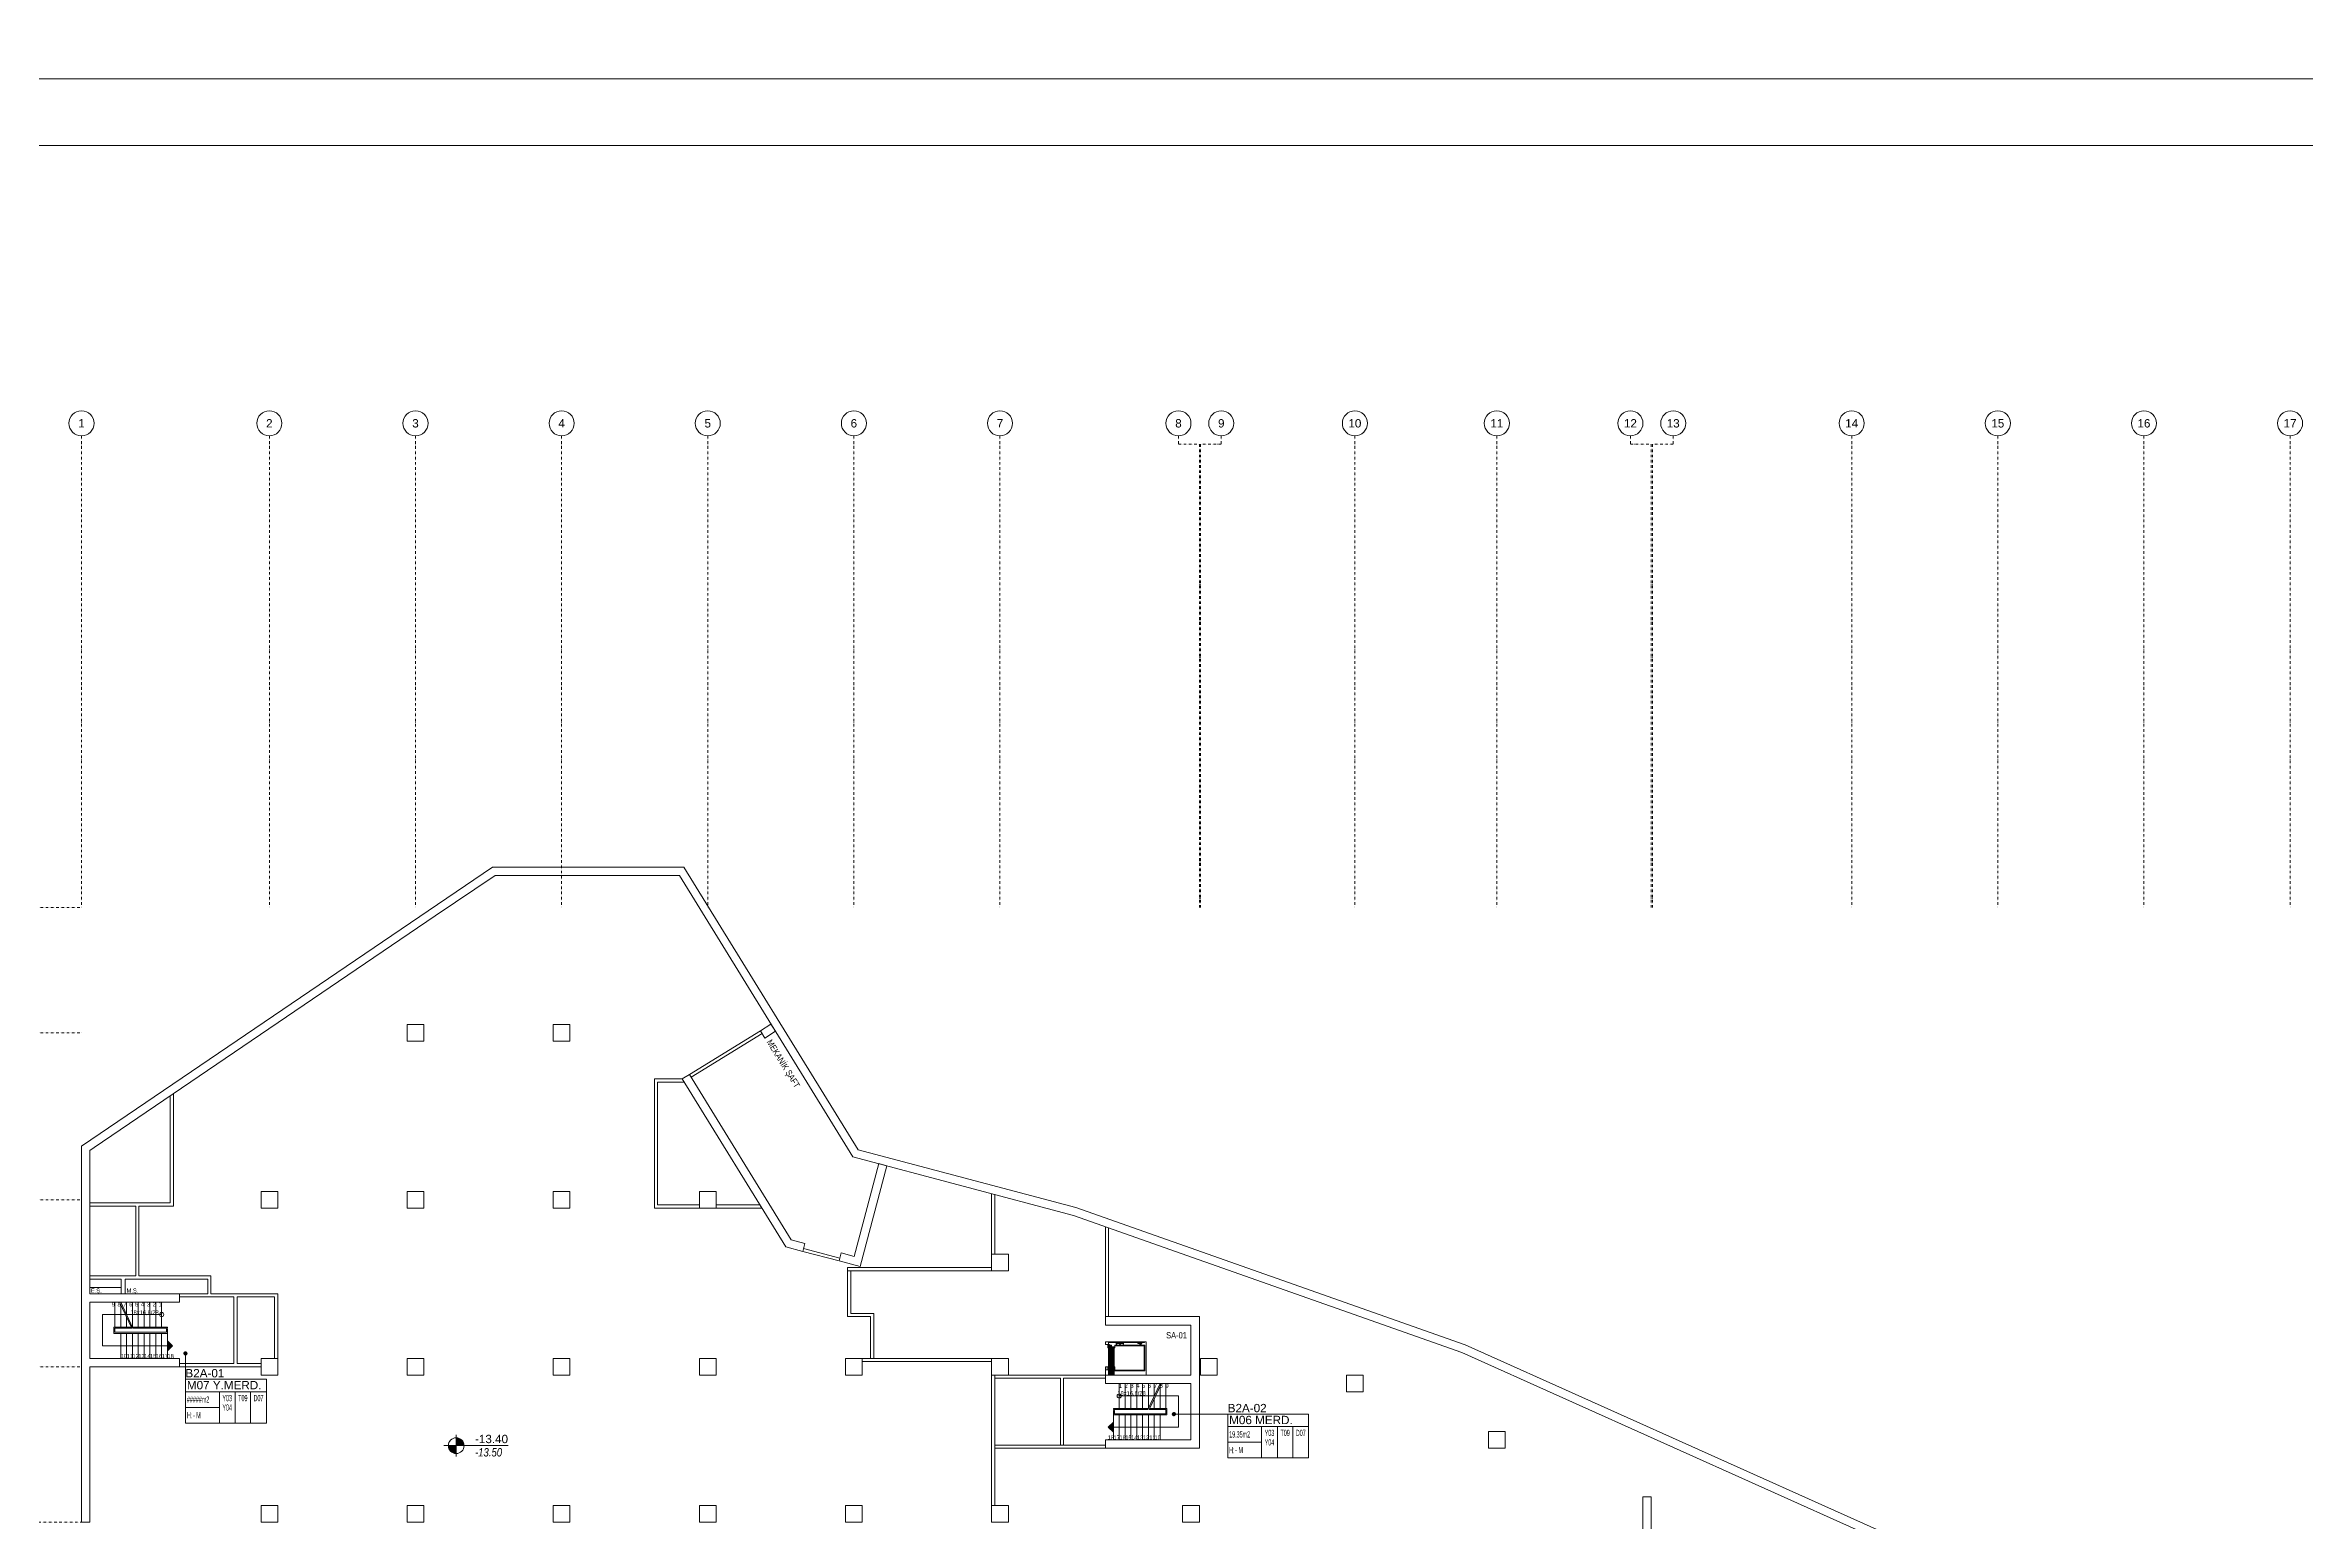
# Model space of a CAD drawing. Header units: metres. Extents: x -19121 to 152404, y -12107 to 46241.
# Drawn here: x 27826 to 38660, y 5683 to 12761 of the extents above; entities that cross this region are included whole.
import ezdxf
from ezdxf.enums import TextEntityAlignment as Align

# ---------------------------------------------------------------- set-up
doc = ezdxf.new("R2010")
doc.units = ezdxf.units.M
doc.header["$LTSCALE"] = 50
doc.header["$MEASUREMENT"] = 0
doc.linetypes.add('DASHDOT2', pattern=[0.5, 0.25, -0.125, 0, -0.125])
doc.layers.get('0').update_dxf_attribs({"color": 9, "lineweight": 9})
for name, color, linetype, lineweight in [('00', 9, 'Continuous', 9), ('01', 9, 'Continuous', 9), ('06D', 9, 'Continuous', 9), ('19', 9, 'Continuous', 9), ('21', 9, 'Continuous', 9), ('21_mahal200', 9, 'Continuous', 9), ('24', 9, 'DASHDOT2', 9), ('40', 9, 'Continuous', 9), ('40A', 9, 'Continuous', 9)]:
    doc.layers.add(name, color=color, linetype=linetype, lineweight=lineweight)
doc.styles.add('Arial', font='arial.ttf', dxfattribs={"height": 2.5})
doc.styles.add('MuuM_TEXT-ITALIC', font='ARIALNI.TTF')
doc.styles.add('MuuM_TEXT-STANDART', font='ARIALN.TTF')
doc.dimstyles.new('MuuM_DIM200', dxfattribs={"dimscale": 20, "dimtxt": 2, "dimasz": 1, "dimexe": 1, "dimexo": 1, "dimgap": 1, "dimtad": 1, "dimdec": 1, "dimrnd": 0.5, "dimdsep": 46, "dimtxsty": 'MuuM_TEXT-STANDART', "dimblk": 'ARCHTICK', "dimcen": 0, "dimdle": 0.15, "dimclrd": 256, "dimclre": 256, "dimclrt": 256, "dimadec": 0, "dimazin": 0, "dimtfac": 5, "dimtdec": 1, "dimtix": 1, "dimtmove": 2, "dimatfit": 3, "dimldrblk": 'DOT', "dimfxl": 3, "dimfxlon": 1, "dimtolj": 1, "dimlwd": -1, "dimlwe": -1, "dimarcsym": 0})

# ---------------------------------------------------------------- blocks, each defined once
blk = doc.blocks.new('0_aks')
at = {"linetype": 'Continuous'}
blk.add_circle((0, 0), 3, dxfattribs=at)
at = {"style": 'Arial'}
blk.add_attdef('AKS', text='', height=2, dxfattribs=at).set_placement((0, 0), align=Align.MIDDLE_CENTER)
blk = doc.blocks.new('p-akslar_yeni')
at = {"layer": '24'}
for points in [[(6415, 2315), (6415, 55)], [(7315, 2315), (7315, 55)], [(8015, 2315), (8015, 55)], [(8715, 2315), (8715, 55)], [(9415, 2315), (9415, 55)], [(10115, 2315), (10115, 55)], [(10815, 2315), (10815, 55)], [(11670, 2315), (11670, 2275), (11770, 2275), (11770, 55)], [(11875, 2315), (11875, 2275), (11775, 2275), (11775, 55)], [(12515, 2315), (12515, 2315), (12515, 55)], [(13195, 2315), (13195, 55)], [(13835, 2315), (13835, 2275), (13935, 2275), (13935, 55)], [(14040, 2315), (14040, 2275), (13940, 2275), (13940, 55)], [(14895, 2315), (14895, 55)], [(15595, 2315), (15595, 55)], [(16295, 2315), (16295, 55)], [(16995, 2315), (16995, 55)], [(-2190, 55), (6415, 55)], [(-2190, -545), (6415, -545)], [(-2190, -1345), (6415, -1345)], [(-2190, -2145), (6415, -2145)], [(-2190, -2790), (-2150, -2790), (-2150, -2890), (6415, -2890)]]:
    blk.add_lwpolyline(points, dxfattribs=at)
at = {"layer": '21', "xscale": 20, "yscale": 20, "zscale": 20}
for p, values in [((6415, 2375), {'AKS': '1'}), ((7315, 2375), {'AKS': '2'}), ((8015, 2375), {'AKS': '3'}), ((8715, 2375), {'AKS': '4'}), ((9415, 2375), {'AKS': '5'}), ((10115, 2375), {'AKS': '6'}), ((10815, 2375), {'AKS': '7'}), ((11670, 2375), {'AKS': '8'}), ((11875, 2375), {'AKS': '9'}), ((12515, 2375), {'AKS': '10'}), ((13195, 2375), {'AKS': '11'}), ((13835, 2375), {'AKS': '12'}), ((14040, 2375), {'AKS': '13'}), ((14895, 2375), {'AKS': '14'}), ((15595, 2375), {'AKS': '15'}), ((16295, 2375), {'AKS': '16'}), ((16995, 2375), {'AKS': '17'})]:
    blk.add_blockref('0_aks', p, dxfattribs=at).add_auto_attribs(values)
blk = doc.blocks.new('p-kolon_80x80')
blk.add_lwpolyline([(-40, -40), (40, -40), (40, 40), (-40, 40)], close=True)
blk = doc.blocks.new('2.Bod.Ara.Sitatik Elk.')
at = {"layer": '01'}
for points in [[(9032, -3217), (6613, -2132), (4752, -1475), (3695, -1194), (2864, 154), (1981, 154), (1695, -40), (1695, -40), (60, -1150), (40, -1164), (40, -1188), (40, -1370), (40, -1370), (40, -1430), (40, -1430), (40, -1850), (470, -1850), (470, -1890), (40, -1890), (40, -2160), (470, -2160), (470, -2200), (40, -2200), (40, -2200), (40, -2200), (40, -2945), (0, -2945), (0, -1143), (1969, 194), (2886, 194), (3720, -1160), (4764, -1437), (6628, -2095), (9049, -3181)], [(3252, -591), (3303, -559), (3324, -593), (3273, -625), (3252, -591)], [(3455, -1648), (3374, -1626), (2878, -821), (2912, -800), (2912, -800), (3399, -1592), (3465, -1609)], [(3639, -1655), (3701, -1671), (3819, -1227), (3858, -1238), (3730, -1720), (3629, -1693)], [(3455, -1648), (3465, -1609)], [(3629, -1693), (3639, -1655)]]:
    blk.add_lwpolyline(points, dxfattribs=at)
for points in [[(4905, -1960), (5355, -1960), (5355, -2240), (5355, -2240), (5355, -2590), (4905, -2590), (4905, -2550), (5315, -2550), (5315, -2280), (4905, -2280), (4905, -2240), (5315, -2240), (5315, -2000), (4905, -2000), (4905, -1960)], [(7520, -3030), (7480, -3030), (7480, -2824), (7520, -2824)]]:
    blk.add_lwpolyline(points, close=True, dxfattribs=at)
for p in [(1600, -600), (2300, -600), (900, -1400), (1600, -1400), (2300, -1400), (3000, -1400), (4400, -1700), (900, -2200), (1600, -2200), (2300, -2200), (3000, -2200), (3700, -2200), (4400, -2200), (5400, -2200), (6100, -2280), (6780, -2550), (900, -2905), (1600, -2905), (2300, -2905), (3000, -2905), (3700, -2905), (4400, -2905), (5315, -2905)]:
    blk.add_blockref('p-kolon_80x80', p, dxfattribs=at)
blk = doc.blocks.new('Elevator_1')
for p, q in [((-730, 1740), (-730, 305)), ((500, 1740), (-730, 1740)), ((-695, 1705), (-695, 305)), ((465, 1705), (-695, 1705)), ((465, 305), (465, 1705)), ((500, 305), (500, 1740)), ((-730, 305), (-610, 305)), ((-610, 305), (-610, 170)), ((500, 305), (300, 305)), ((300, 305), (300, 270)), ((300, 0), (-610, 0))]:
    blk.add_line(p, q)
for points in [[(-610, 40), (-610, -35), (-760, -35), (-760, 40)], [(700, 90), (700, 140), (-730, 140), (-730, 90)], [(700, 40), (700, 90), (-730, 90), (-730, 40)], [(700, 220), (700, 270), (-655, 270), (-655, 220)], [(700, 170), (700, 220), (-655, 220), (-655, 170)], [(-210, 170), (-210, 215), (-610, 215), (-610, 170)], [(-210, 95), (-210, 140), (-610, 140), (-610, 95)], [(300, 220), (300, 265), (-210, 265), (-210, 220)], [(300, 45), (300, 90), (-210, 90), (-210, 45)], [(300, 40), (300, -35), (450, -35), (450, 40)]]:
    blk.add_lwpolyline(points, close=True)
for points in [[(-610, 200), (-210, 200)], [(-610, 185), (-210, 185)], [(-610, 125), (-210, 125)], [(-610, 110), (-210, 110)], [(-210, 250), (300, 250)], [(-210, 235), (300, 235)], [(-210, 75), (300, 75)], [(-210, 60), (300, 60)]]:
    blk.add_lwpolyline(points)
blk = doc.blocks.new('p-asansör_kone')
for p, q in [((190, 144), (191, 145)), ((190, 145), (199, 145)), ((190, 145), (199, 145)), ((190, 144), (190, 145)), ((190, 144), (190, 145)), ((190, 144), (190, 131)), ((190, 144), (190, 134)), ((190, 144), (190, 134)), ((190, 134), (190, 134)), ((190, 134), (190, 133)), ((190, 132), (190, 134)), ((190, 132), (190, 134)), ((190, 132), (190, 132)), ((190, 132), (190, 132)), ((190, 132), (190, 132)), ((190, 132), (190, 130)), ((190, 132), (190, 132)), ((190, 132), (190, 130)), ((190, 132), (190, 132)), ((190, 130), (190, 132)), ((190, 132), (190, 130)), ((190, 132), (190, 132)), ((190, 132), (190, 132)), ((190, 132), (190, 132)), ((190, 132), (190, 132)), ((190, 132), (190, 132)), ((190, 132), (190, 132)), ((190, 132), (190, 130)), ((190, 132), (190, 131)), ((190, 131), (190, 131)), ((191, 130), (190, 131)), ((190, 130), (191, 130)), ((190, 130), (191, 130)), ((190, 130), (190, 130)), ((190, 130), (190, 130)), ((199, 145), (191, 145)), ((191, 131), (199, 131)), ((191, 130), (191, 131)), ((191, 130), (191, 130)), ((201, 130), (191, 130)), ((191, 130), (191, 130)), ((191, 130), (191, 130)), ((191, 130), (191, 130)), ((191, 130), (191, 130)), ((201, 130), (191, 130)), ((199, 145), (199, 144)), ((201, 145), (199, 145)), ((201, 145), (199, 145)), ((199, 145), (199, 143)), ((199, 145), (199, 143)), ((199, 145), (199, 145)), ((199, 145), (199, 145)), ((199, 145), (201, 145)), ((199, 145), (199, 145)), ((199, 145), (199, 143)), ((199, 145), (199, 143)), ((199, 144), (199, 145)), ((199, 145), (199, 144)), ((199, 145), (201, 145)), ((200, 144), (199, 144)), ((199, 144), (199, 144)), ((199, 143), (199, 144)), ((199, 144), (199, 143)), ((199, 144), (201, 144)), ((199, 132), (199, 144)), ((199, 144), (199, 144)), ((199, 144), (199, 144)), ((199, 144), (199, 144)), ((199, 143), (199, 143)), ((199, 143), (199, 143)), ((199, 143), (199, 143)), ((199, 143), (199, 143)), ((199, 143), (199, 143)), ((199, 143), (199, 143)), ((199, 143), (199, 143)), ((199, 143), (199, 143)), ((201, 130), (199, 132)), ((199, 131), (201, 130)), ((200, 144), (201, 144)), ((201, 144), (201, 145)), ((201, 144), (201, 145)), ((201, 145), (201, 145)), ((201, 145), (201, 145)), ((201, 145), (201, 145)), ((201, 145), (201, 145)), ((201, 145), (201, 144)), ((201, 145), (201, 145)), ((201, 145), (201, 145)), ((201, 145), (201, 144)), ((201, 145), (201, 145)), ((201, 144), (201, 144)), ((201, 144), (201, 130)), ((201, 144), (201, 144)), ((201, 144), (201, 144)), ((201, 144), (201, 144)), ((201, 144), (201, 144)), ((201, 144), (201, 144)), ((201, 144), (201, 144)), ((201, 143), (201, 144)), ((201, 130), (201, 144)), ((201, 142), (201, 143)), ((201, 130), (201, 130)), ((201, 130), (201, 130)), ((13, 14), (186, 14)), ((13, 10), (13, 14)), ((186, 10), (13, 10)), ((186, 10), (13, 10)), ((32, 20), (29, 20)), ((32, 20), (30, 22)), ((33, 21), (31, 23)), ((33, 21), (33, 23)), ((34, 21), (35, 23)), ((34, 20), (36, 22)), ((34, 20), (37, 20)), ((114, 14), (114, 21)), ((114, 21), (116, 21)), ((116, 14), (114, 14)), ((116, 14), (116, 21)), ((116, 19), (146, 19)), ((116, 17), (146, 17)), ((129, 21), (128, 18)), ((129, 21), (134, 21)), ((134, 21), (134, 18)), ((146, 14), (146, 21)), ((146, 21), (149, 21)), ((149, 14), (146, 14)), ((149, 14), (149, 21)), ((186, 10), (186, 14))]:
    blk.add_line(p, q)
at = {"flags": 128}
blk.add_lwpolyline([(190, 132), (190, 132), (190, 132)], dxfattribs=at)
blk.add_lwpolyline([(190, 132), (190, 132), (190, 132)], dxfattribs=at)
blk.add_lwpolyline([(45, 14), (26, 14), (26, 18), (45, 18)], close=True)
blk.add_lwpolyline([(28, 18), (28, 20, -1), (38, 20), (38, 18)], format="xyb")
blk.add_lwpolyline([(134, 18), (128, 18), (128, 14), (134, 14), (134, 18)])
for centre, radius in [((192, 131), 0.289), ((192, 131), 0.287), ((192, 131), 0.06), ((192, 131), 0.06), ((197, 131), 0.289), ((197, 131), 0.06), ((197, 131), 0.06), ((197, 131), 0.287), ((200, 143), 0.289), ((200, 143), 0.06), ((200, 143), 0.287), ((200, 134), 0.289), ((200, 134), 0.06), ((200, 134), 0.06), ((200, 134), 0.287), ((43, 16), 1)]:
    blk.add_circle(centre, radius)
for centre, radius, start, end in [((190, 145), 0.23, 90, 180), ((190, 145), 0.08, 90, 180), ((190, 133), 0.23, 180, 270), ((190, 133), 0.08, 180, 270), ((190, 132), 0.01, 0, 130.0784), ((190, 132), 0.08, 0, 45), ((190, 132), 0.08, 180, 225), ((190, 132), 0.23, 0, 45), ((190, 132), 0.23, 180, 225), ((190, 131), 0.01, 229.9216, 0), ((191, 131), 0.45, 207.266, 243.6122), ((191, 131), 0.445, 205.9744, 243.2887), ((190, 130), 0.18, 180, 270), ((190, 130), 0.08, 180, 270), ((191, 131), 0.463, 210.1327, 244.378), ((190, 130), 0.08, 180, 270), ((190, 130), 0.18, 180, 204.8792), ((199, 145), 0.18, 90, 180), ((199, 145), 0.08, 90, 180), ((199, 145), 0.23, 0, 90), ((199, 145), 0.08, 0, 90), ((199, 145), 0.18, 153.6122, 180), ((199, 143), 0.08, 180, 270), ((201, 145), 0.18, 360, 90), ((201, 145), 0.08, 360, 90), ((201, 145), 0.08, 360, 90), ((201, 130), 0.08, 270, 0), ((201, 130), 0.18, 270, 360)]:
    blk.add_arc(centre, radius, start, end)
for points in [[(201, 144), (201, 144)], [(201, 144), (201, 144)], [(201, 144), (201, 144)], [(201, 142), (201, 142)], [(201, 130), (201, 130)], [(201, 130), (201, 130)]]:
    blk.add_open_spline(points, degree=1)
for points, knots in [([(201, 144), (201, 144), (201, 144), (201, 144), (201, 144)], [0, 0, 0, 0, 0.4615595, 1, 1, 1, 1]), ([(201, 130), (201, 130), (201, 130), (201, 130), (201, 130), (201, 130), (201, 130), (201, 130)], [0, 0, 0, 0, 0.223157, 0.446333, 0.669499, 0.892686, 1, 1, 1, 1]), ([(201, 130), (201, 130), (201, 130), (201, 130), (201, 130), (201, 130), (201, 130)], [0, 0, 0, 0, 0.274296, 0.529262, 0.784168, 1, 1, 1, 1]), ([(201, 130), (201, 130), (201, 130), (201, 130), (201, 130), (201, 130), (201, 130), (201, 130)], [0, 0, 0, 0, 0.223155, 0.446328, 0.669505, 0.892689, 1, 1, 1, 1]), ([(201, 130), (201, 130), (201, 130), (201, 130), (201, 130), (201, 130), (201, 130)], [0, 0, 0, 0, 0.274288, 0.529249, 0.784172, 1, 1, 1, 1]), ([(201, 130), (201, 130), (201, 130), (201, 130), (201, 130), (201, 130)], [0, 0, 0, 0, 0.281851, 0.670746, 1, 1, 1, 1])]:
    blk.add_open_spline(points, degree=3, knots=knots)
at = {"xscale": 0.1, "yscale": 0.1, "zscale": 0.1, "rotation": 90}
blk.add_blockref('Elevator_1', (186, 100), dxfattribs=at)
blk = doc.blocks.new('p-asansöryük')
at = {"layer": '00'}
for points in [[(-326, -220), (-340, -220), (-340, -205), (-326, -205)], [(-180, -220), (-205, -220), (-205, -205), (-180, -205)]]:
    blk.add_lwpolyline(points, close=True, dxfattribs=at)
at = {"layer": '40'}
blk.add_lwpolyline([(-180, -25), (-180, -205), (-340, -205), (-340, -25)], close=True, dxfattribs=at)
at = {"layer": '21', "rotation": 270}
blk.add_blockref('p-asansör_kone', (-350, -19), dxfattribs=at)
blk = doc.blocks.new('p-M01-M02_merdiven-1050')
at = {"layer": '19'}
h = blk.add_hatch(color=256, dxfattribs=at)
h.dxf.hatch_style = 1
h.paths.add_polyline_path([(84, -372), (36, -372), (60, -396)])
h = blk.add_hatch(color=256, dxfattribs=at)
h.dxf.hatch_style = 1
edge = h.paths.add_edge_path()
edge.add_arc((210, -344), 10, 270, 630)
at = {"layer": '19', "linetype": 'Continuous'}
for points in [[(210, -344), (210, -120), (210, -60), (60, -60), (60, -372)], [(0, -148), (120, -148)], [(0, -176), (120, -176)], [(0, -204), (120, -204)], [(145, -201), (145, -120), (125, -120), (125, -120), (125, -367), (140, -367), (140, -372), (120, -372), (120, -367), (120, -115), (120, -115), (150, -115), (150, -198)], [(145, -201), (270, -142)], [(145, -206), (270, -148)], [(150, -120), (270, -120)], [(150, -148), (258, -148)], [(150, -176), (198, -176)], [(150, -204), (270, -204)], [(210, -176), (270, -176)], [(0, -232), (120, -232)], [(0, -260), (120, -260)], [(0, -288), (120, -288)], [(0, -316), (120, -316)], [(150, -232), (270, -232)], [(150, -260), (270, -260)], [(150, -288), (270, -288)], [(150, -316), (270, -316)], [(0, -344), (120, -344)], [(0, -372), (120, -372)], [(150, -344), (270, -344)]]:
    blk.add_lwpolyline(points, dxfattribs=at)
at = {"layer": '19'}
for points in [[(145, -206), (270, -148)], [(150, -204), (150, -372), (150, -372), (145, -372), (145, -372), (145, -206)]]:
    blk.add_lwpolyline(points, dxfattribs=at)
blk.add_lwpolyline([(84, -372), (36, -372), (60, -396)], close=True, dxfattribs=at)
blk.add_circle((210, -344), 10, dxfattribs=at)
blk = doc.blocks.new('p-m04 formül2a')
at = {"layer": '21', "style": 'MuuM_TEXT-STANDART'}
for s, p in [('9', (120, 249)), ('8', (148, 249)), ('7', (176, 249)), ('6', (204, 249)), ('18x16,6/28', (330, 210)), ('5', (232, 249)), ('4', (260, 249)), ('3', (288, 249)), ('2', (316, 249)), ('1', (344, 249))]:
    blk.add_text(s, height=20, dxfattribs=at).set_placement(p, align=Align.RIGHT)
for s, p in [('10', (148, 1)), ('11', (176, 1)), ('12', (204, 1)), ('13', (232, 1)), ('14', (260, 1)), ('15', (288, 1)), ('16', (316, 1)), ('17', (344, 1)), ('18', (372, 1))]:
    blk.add_text(s, height=20, dxfattribs=at).set_placement(p)
blk = doc.blocks.new('0_elevationtarget-p-bk')
h = blk.add_hatch(color=250)
h.paths.add_polyline_path([(1.88, 0, 0.414214), (0, 1.88), (0, 0)])
h.paths.add_polyline_path([(0, 0), (-1.88, 0, 0.414214), (0, -1.88)])
blk.add_line((0, -2.62), (0, 2.62))
blk.add_lwpolyline([(12.45, 0), (-3, 0)])
blk.add_circle((0, 0), 1.88)
at = {"style": 'Arial'}
blk.add_attdef('BITMISKOT', text='', height=2, dxfattribs=at).set_placement((4.5, 0), align=Align.BOTTOM_LEFT)
at = {"style": 'MuuM_TEXT-ITALIC'}
blk.add_attdef('FINISHINGFLOORLEVEL', text='', height=2, dxfattribs=at).set_placement((4.5, -0.59), align=Align.TOP_LEFT)
blk = doc.blocks.new('_ArchTick')
at = {"color": 0, "linetype": 'ByBlock', "const_width": 0.15}
blk.add_lwpolyline([(-0.5, -0.5), (0.5, 0.5)], dxfattribs=at)
blk = doc.blocks.new('_Dot')
at = {"color": 0, "linetype": 'ByBlock', "lineweight": -2}
blk.add_line((-0.5, 0), (-1, 0), dxfattribs=at)
at = {"color": 0, "linetype": 'ByBlock', "const_width": 0.5}
blk.add_lwpolyline([(-0.25, 0, 1), (0.25, 0, 1)], format="xyb", close=True, dxfattribs=at)
blk = doc.blocks.new('0_roomno2')
blk.add_lwpolyline([(19.38, -10.5), (0, -10.5), (0, 0), (19.38, 0)], close=True)
for points in [[(0, -3), (19.38, -3)], [(8.12, -3), (8.12, -10.5)], [(11.88, -3), (11.88, -10.5)], [(15.62, -3), (15.62, -10.5)], [(0, -6.75), (8.12, -6.75)]]:
    blk.add_lwpolyline(points)
at = {"style": 'MuuM_TEXT-STANDART', "width": 0.6}
blk.add_text('H:', height=1.5, dxfattribs=at).set_placement((0.35, -8.61), align=Align.MIDDLE_LEFT)
at = {"style": 'Arial'}
blk.add_attdef('ODANO', (0, 1.17), '', height=2, dxfattribs=at)
at = {"style": 'MuuM_TEXT-STANDART', "width": 0.6}
for tag, p in [('M2', (0.35, -4.88)), ('TEMIZTAVANYUKSEKLIGI', (1.8, -8.61))]:
    blk.add_attdef(tag, text='', height=1.5, dxfattribs=at).set_placement(p, align=Align.MIDDLE_LEFT)
at = {"style": 'Arial'}
blk.add_attdef('MEKANADI', text='', height=2, dxfattribs=at).set_placement((0.35, -3), align=Align.BOTTOM_LEFT)
at = {"style": 'MuuM_TEXT-STANDART', "width": 0.6}
for tag, p in [('YER01', (10, -4.5)), ('TAVAN01', (13.75, -4.5)), ('DUVAR01', (17.5, -4.5)), ('YER02', (10, -6.75)), ('YER03', (10, -9)), ('TAVAN02', (13.75, -6.75)), ('TAVAN03', (13.75, -9)), ('DUVAR02', (17.5, -6.75)), ('DUVAR03', (17.5, -9))]:
    blk.add_attdef(tag, text='', height=1.5, dxfattribs=at).set_placement(p, align=Align.MIDDLE_CENTER)
blk = doc.blocks.new('2.Bod.Ara.Mimari Elk.')
at = {"layer": '00'}
for points in [[(3252, -591), (2912, -800)], [(3260, -603), (2920, -813)], [(40, -1415), (425, -1415), (425, -902)], [(440, -892), (440, -1430), (275, -1430)], [(40, -1430), (260, -1430)], [(260, -1765), (260, -1430)], [(275, -1430), (275, -1765)], [(410, -1430), (440, -1430)], [(3629, -1693), (3455, -1648)], [(3633, -1679), (3458, -1633)], [(4360, -1740), (3670, -1740), (3670, -1725), (4360, -1725)], [(190, -1850), (190, -1780), (40, -1780), (40, -1765), (260, -1765)], [(605, -1850), (605, -1780), (210, -1780), (210, -1850)], [(275, -1765), (620, -1765), (620, -1850)], [(3795, -1945), (3685, -1945), (3685, -1740), (3670, -1740), (3670, -1960), (3780, -1960), (3780, -2160), (3795, -2160), (3795, -1945)], [(605, -1850), (470, -1850), (470, -1865), (730, -1865), (730, -2185), (470, -2185), (470, -2200), (860, -2200), (860, -2185), (765, -2185), (765, -2185), (765, -2185), (765, -2185), (745, -2185), (745, -1865), (925, -1865), (925, -2160), (940, -2160), (940, -1850), (620, -1850)], [(4705, -2575), (4690, -2575), (4690, -2255), (4375, -2255), (4375, -2240), (4690, -2240), (4905, -2240), (4905, -2255), (4705, -2255), (4705, -2575)], [(4375, -2575), (4905, -2575), (4905, -2590), (4375, -2590)]]:
    blk.add_lwpolyline(points, dxfattribs=at)
for points in [[(2878, -821), (2745, -821), (2745, -1440), (2960, -1440), (2960, -1425), (2760, -1425), (2760, -836), (2887, -836)], [(4375, -1660), (4375, -1375), (4360, -1371), (4360, -1660)], [(3259, -1440), (3040, -1440), (3040, -1425), (3249, -1425)], [(4905, -1960), (4905, -1529), (4920, -1534), (4920, -1960), (4905, -1960)], [(4360, -2160), (3740, -2160), (3740, -2175), (4360, -2175)], [(4375, -2240), (4375, -2865), (4360, -2865), (4360, -2240)]]:
    blk.add_lwpolyline(points, close=True, dxfattribs=at)
at = {"layer": '06D'}
blk.add_lwpolyline([(190, -1850), (40, -1850), (40, -1820), (190, -1820), (190, -1850)], dxfattribs=at)
for name, p, rotation in [('p-M01-M02_merdiven-1050', (40, -2160), 90), ('p-asansöryük', (5125, -2420), 270)]:
    blk.add_blockref(name, p, dxfattribs=dict(rotation=rotation))
blk.add_blockref('p-m04 formül2a', (40, -2160))
at = {"xscale": -1, "rotation": 270}
blk.add_blockref('p-M01-M02_merdiven-1050', (5315, -2550), dxfattribs=at)
at = {"layer": '01'}
blk.add_blockref('p-kolon_80x80', (6780, -2550), dxfattribs=at)
at = {"layer": '21', "xscale": 20, "yscale": 20, "zscale": 20}
blk.add_blockref('0_elevationtarget-p-bk', (1795, -2578), dxfattribs=at).add_auto_attribs({'BITMISKOT': '-13.40', 'FINISHINGFLOORLEVEL': '-13.50'})
at = {"layer": '21_mahal200'}
ref = blk.add_blockref('0_roomno2', (498, -2260), dxfattribs=dict(at, xscale=20, yscale=20, zscale=20))
ref.add_attrib('ODANO', 'B2A-01', (498, -2251), dxfattribs={"layer": '0', "height": 40, "style": 'Arial'})
ref.add_attrib('MEKANADI', 'M07 Y.MERD.', dxfattribs={"layer": '0', "height": 40, "style": 'Arial'}).set_placement((505, -2320), align=Align.BOTTOM_LEFT)
ref.add_attrib('M2', '#####m2', dxfattribs={"layer": '0', "height": 30, "style": 'MuuM_TEXT-STANDART', "width": 0.6}).set_placement((505, -2357), align=Align.MIDDLE_LEFT)
ref.add_attrib('TEMIZTAVANYUKSEKLIGI', '- M', dxfattribs={"layer": '0', "height": 30, "style": 'MuuM_TEXT-STANDART', "width": 0.6}).set_placement((534, -2432), align=Align.MIDDLE_LEFT)
ref.add_attrib('YER01', 'Y03', dxfattribs={"layer": '0', "height": 30, "style": 'MuuM_TEXT-STANDART', "width": 0.6}).set_placement((698, -2350), align=Align.MIDDLE_CENTER)
ref.add_attrib('TAVAN01', 'T09', dxfattribs={"layer": '0', "height": 30, "style": 'MuuM_TEXT-STANDART', "width": 0.6}).set_placement((773, -2350), align=Align.MIDDLE_CENTER)
ref.add_attrib('DUVAR01', 'D07', dxfattribs={"layer": '0', "height": 30, "style": 'MuuM_TEXT-STANDART', "width": 0.6}).set_placement((848, -2350), align=Align.MIDDLE_CENTER)
ref.add_attrib('YER02', 'Y04', dxfattribs={"layer": '0', "height": 30, "style": 'MuuM_TEXT-STANDART', "width": 0.6}).set_placement((698, -2395), align=Align.MIDDLE_CENTER)
ref = blk.add_blockref('0_roomno2', (5491, -2427), dxfattribs=dict(at, xscale=20, yscale=20, zscale=20))
ref.add_attrib('ODANO', 'B2A-02', (5491, -2418), dxfattribs={"layer": '0', "height": 40, "style": 'Arial'})
ref.add_attrib('MEKANADI', 'M06 MERD.', dxfattribs={"layer": '0', "height": 40, "style": 'Arial'}).set_placement((5498, -2487), align=Align.BOTTOM_LEFT)
ref.add_attrib('M2', '19.35m2', dxfattribs={"layer": '0', "height": 30, "style": 'MuuM_TEXT-STANDART', "width": 0.6}).set_placement((5498, -2524), align=Align.MIDDLE_LEFT)
ref.add_attrib('TEMIZTAVANYUKSEKLIGI', '- M', dxfattribs={"layer": '0', "height": 30, "style": 'MuuM_TEXT-STANDART', "width": 0.6}).set_placement((5527, -2599), align=Align.MIDDLE_LEFT)
ref.add_attrib('YER01', 'Y03', dxfattribs={"layer": '0', "height": 30, "style": 'MuuM_TEXT-STANDART', "width": 0.6}).set_placement((5691, -2517), align=Align.MIDDLE_CENTER)
ref.add_attrib('TAVAN01', 'T09', dxfattribs={"layer": '0', "height": 30, "style": 'MuuM_TEXT-STANDART', "width": 0.6}).set_placement((5766, -2517), align=Align.MIDDLE_CENTER)
ref.add_attrib('DUVAR01', 'D07', dxfattribs={"layer": '0', "height": 30, "style": 'MuuM_TEXT-STANDART', "width": 0.6}).set_placement((5841, -2517), align=Align.MIDDLE_CENTER)
ref.add_attrib('YER02', 'Y04', dxfattribs={"layer": '0', "height": 30, "style": 'MuuM_TEXT-STANDART', "width": 0.6}).set_placement((5691, -2562), align=Align.MIDDLE_CENTER)
at = {"layer": '21', "style": 'MuuM_TEXT-STANDART'}
blk.add_text('MEKANİK ŞAFT', height=30, rotation=301.526, dxfattribs=at).set_placement((3281, -644))
for s, height, p in [('E.Ş.', 20, (45, -1845)), ('M.Ş.', 20, (216, -1845)), ('SA-01', 30, (5196, -2064)), ('18', 20, (4916, -2549)), ('17', 20, (4944, -2549)), ('16', 20, (4972, -2549)), ('15', 20, (5000, -2549)), ('14', 20, (5028, -2549)), ('13', 20, (5056, -2549)), ('12', 20, (5084, -2549)), ('11', 20, (5115, -2549)), ('10', 20, (5140, -2549))]:
    blk.add_text(s, height=height, dxfattribs=at).set_placement(p)
for s, p in [('1', (4984, -2301)), ('18x16,6/28', (5098, -2337)), ('2', (5012, -2301)), ('3', (5040, -2301)), ('4', (5068, -2301)), ('5', (5096, -2301)), ('6', (5124, -2301)), ('7', (5152, -2301)), ('8', (5180, -2301)), ('9', (5208, -2301))]:
    blk.add_text(s, height=20, dxfattribs=at).set_placement(p, align=Align.RIGHT)
at = {"layer": '21_mahal200'}
for points in [[(498, -2136), (498, -2260)], [(5233, -2427), (5491, -2427)]]:
    blk.add_leader(points, dimstyle='MuuM_DIM200', override={"dimasz": 1, "dimfxl": 10}, dxfattribs=at)

msp = doc.modelspace()

# ---------------------------------------------------------------- linework, layer by layer
at = {"layer": '40A'}
for points in [[(46159, 12601), (18159, 12601), (18159, 29421), (46159, 29421)], [(46159, -4219), (18159, -4219), (18159, 12601), (46159, 12601)], [(18479, 12281), (44000, 12281), (44000, -3899), (18479, -3899)]]:
    msp.add_lwpolyline(points, close=True, dxfattribs=at)

# ---------------------------------------------------------------- block references
at = {"layer": '06D'}
for name in ['2.Bod.Ara.Sitatik Elk.', '2.Bod.Ara.Mimari Elk.']:
    msp.add_blockref(name, (28000, 8630), dxfattribs=at)
at = {"layer": '24'}
msp.add_blockref('p-akslar_yeni', (21585, 8575), dxfattribs=at)

doc.saveas('drawing.dxf')
